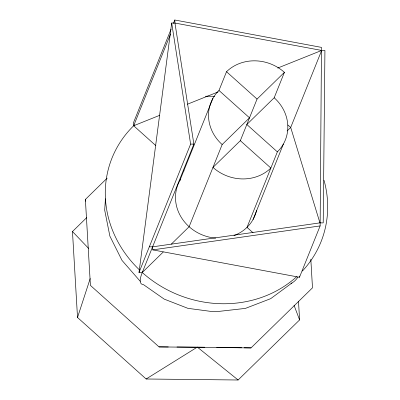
<?xml version="1.0" encoding="UTF-8"?>
<svg xmlns="http://www.w3.org/2000/svg" width="400" height="400" viewBox="0 0 400 400"><rect width="100%" height="100%" fill="white"/><g stroke="black" fill="none" stroke-linecap="round" stroke-linejoin="round"><path stroke-width="0.6" d="M296.62 276.74A112.58 102.28 21.9 0 1 142.27 272.505L139.005 272.47L171.685 23.015L174.95 23.05L321.665 50.44L324.93 50.475L323.215 222.9L319.945 222.865L152.595 246.83L152.77 249.88L299.485 277.27L320.125 225.92L321.485 47.39L174.775 20L173.38 23.46M105.445 198.775L104.69 210.115L109.865 236.095L121.995 260.385L140.26 281.33M142.435 271.27L142.27 272.505A112.58 17.47 -48.1 0 0 143.44 284.615L164.195 299.115L187.915 308.345L212.98 311.675L217.82 311.515L245.38 308.405L270.66 298.67L291.94 282.985M298.5 301.235L299.595 319.925L238.115 380L146.13 378.995L77.52 317.5L90.2 278.545M171.06 29.23L133.485 122.705L133.665 125.755L155.875 145.665M170.545 34.015L133.665 125.755L159.695 115.325M139.005 272.47L190.615 144.09L171.685 23.015M174.775 20L174.95 23.05L193.88 144.125L142.27 272.505L163.245 252.01M179.91 180.47L212.94 98.31M171.275 244.165L189.125 226.72L222.155 144.56A41.505 37.705 21.9 0 1 218.98 90.455L226.515 71.715A41.505 37.705 21.9 0 1 284.41 72.345L274.19 97.765L246.83 124.5L277.365 151.865L247.015 227.355L253.03 232.745M240.33 140.675L270.86 168.04A41.505 37.705 21.9 0 1 212.97 167.41L240.33 140.675L257.05 99.08L284.41 72.345M253.06 219.5L283.405 144.015M310.815 259.175L312.495 287.83L251.015 347.905L159.03 346.9L90.42 285.405L85.38 199.445L107.21 178.11M77.52 317.5L72.475 231.54L86.735 217.605M222.155 144.56L249.515 117.825L218.98 90.455M287.13 130.955L290.7 127.47L321.665 50.44L277.7 68.05M146.13 378.995L197.325 347.115L204.82 347.225M187.46 104.205L218.12 91.92M152.77 249.88L320.125 225.92M159.03 346.9L168.295 346.955M176.94 347L197.325 347.115L238.115 380M190.615 144.09L193.88 144.125M149.325 246.795L152.595 246.83M216.68 347.4L241.65 347.765M244.15 347.805L251.015 347.905M226.515 71.715L257.05 99.08M183.175 170.13L184.1 170.96M72.475 231.54L88.62 248.415M294.065 305.345L299.595 319.925M319.945 222.865L290.7 127.47A112.58 102.28 21.9 0 0 287.91 125.045M85.38 199.445L85.75 201.27M299.41 276.05L299.485 277.27M324.03 180.295A112.58 102.28 21.9 0 1 302.37 271.08M139.565 270.005A112.58 102.28 21.9 0 1 134.545 124.905M205.385 96.27A112.58 102.28 21.9 0 1 214.705 96.345M297.905 277.035A112.58 43.68 45.7 0 1 290.97 283.53M256.605 210.32A41.505 37.705 21.9 0 1 233.935 235.61M215.76 238.11A41.505 37.705 21.9 0 1 180.53 179.415M274.19 97.765A41.505 37.705 21.9 0 1 277.365 151.865"/></g></svg>
